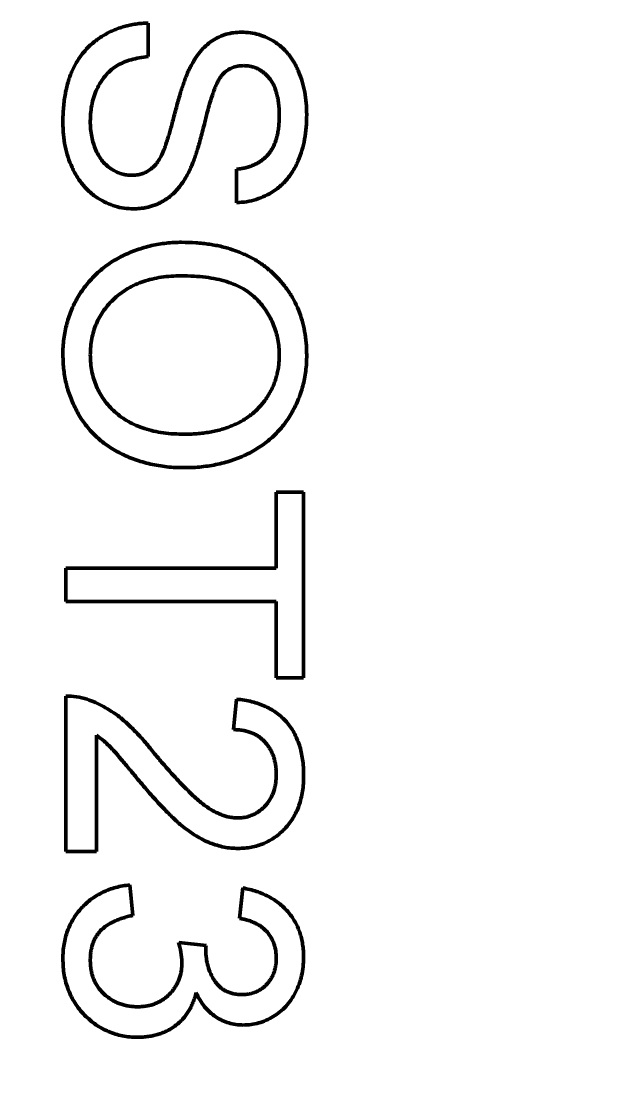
# Model space of a CAD drawing. Header units: millimetres. Extents: x 37 to 395, y 164 to 266.
# Drawn here: x 341.492 to 342.107, y 204.83 to 205.961 of the extents above; entities that cross this region are included whole.
import ezdxf

# ---------------------------------------------------------------- set-up
doc = ezdxf.new("R2010")
doc.units = ezdxf.units.MM
doc.header["$LTSCALE"] = 0.75
doc.layers.add('Visible', color=7, linetype='Continuous', lineweight=50)
doc.layers.add('尺寸标注', color=3, linetype='Continuous', lineweight=25)
doc.styles.get("Standard").update_dxf_attribs({"font": 'arial.ttf'})
doc.dimstyles.new('Dim-ISO-25', dxfattribs={"dimtxt": 3.5, "dimasz": 3.5, "dimexe": 2.1, "dimexo": 2.1, "dimgap": 1.4, "dimtad": 1, "dimzin": 12, "dimdsep": 46, "dimtxsty": 'Standard', "dimcen": 0, "dimazin": 3, "dimtp": 0.1, "dimtm": 0.1, "dimtfac": 0.714286, "dimtmove": 0, "dimatfit": 3, "dimfxl": 1, "dimtzin": 12, "dimarcsym": 0})

# ---------------------------------------------------------------- blocks, each defined once
blk = doc.blocks.new('*D20')
at = {"layer": 'Defpoints', "color": 0, "transparency": 16777216}
for p in [(318.6376, 220.4329), (358.784, 187.735), (392.6929, 187.735)]:
    blk.add_point(p, dxfattribs=at)
at = {"layer": '尺寸标注', "color": 0, "lineweight": -2, "transparency": 16777216}
for p, q in [((320.7376, 220.4329), (394.7929, 220.4329)), ((392.6929, 216.9329), (392.6929, 191.235)), ((360.884, 187.735), (394.7929, 187.735))]:
    blk.add_line(p, q, dxfattribs=at)
at = {"layer": '尺寸标注', "color": 0, "transparency": 16777216}
for points in [[(392.1096, 216.9329), (393.2763, 216.9329), (392.6929, 220.4329)], [(392.1096, 191.235), (393.2763, 191.235), (392.6929, 187.735)]]:
    blk.add_solid(points, dxfattribs=at)
at = {"layer": '尺寸标注', "color": 0, "transparency": 16777216, "insert": (390.0156, 204.0839), "char_height": 2.5, "attachment_point": 5, "rotation": 90}
blk.add_mtext('32.7', dxfattribs=at)

msp = doc.modelspace()

# ---------------------------------------------------------------- linework, layer by layer
at = {"layer": 'Visible'}
for p, q in [((341.6255, 205.9597), (341.6255, 205.9245)), ((341.7185, 205.7706), (341.7185, 205.8059)), ((341.7602, 205.386), (341.7602, 205.4661)), ((341.7602, 205.4661), (341.789, 205.4661)), ((341.789, 205.4661), (341.789, 205.2706)), ((341.539, 205.3508), (341.539, 205.386)), ((341.539, 205.386), (341.7602, 205.386)), ((341.7602, 205.3508), (341.539, 205.3508)), ((341.7602, 205.2706), (341.7602, 205.3508)), ((341.789, 205.2706), (341.7602, 205.2706)), ((341.539, 205.0879), (341.539, 205.2514)), ((341.7153, 205.2161), (341.7185, 205.2482)), ((341.5711, 205.2102), (341.5711, 205.0879)), ((341.5711, 205.0879), (341.539, 205.0879)), ((341.6063, 205.0527), (341.6095, 205.0206)), ((341.7217, 205.0174), (341.7249, 205.0495)), ((341.6576, 204.9921), (341.6864, 204.9888))]:
    msp.add_line(p, q, dxfattribs=at)
for centre, radius, start, end in [((341.5409, 205.1884), 0.063, 71.1528, 91.7031), ((341.5802, 204.9687), 0.0808, 1.8942, 16.8331), ((341.7364, 204.9827), 0.0504, 173.019, 178.2788)]:
    msp.add_arc(centre, radius, start, end, dxfattribs=at)
for points, knots in [([(341.5358, 205.855), (341.5358, 205.8577), (341.5359, 205.8631), (341.5364, 205.8709), (341.5372, 205.8784), (341.5383, 205.8856), (341.5398, 205.8924), (341.5416, 205.8989), (341.5437, 205.9051), (341.5462, 205.9109), (341.549, 205.9164), (341.5521, 205.9216), (341.5556, 205.9265), (341.5594, 205.931), (341.5635, 205.9354), (341.568, 205.9393), (341.5727, 205.943), (341.5778, 205.9463), (341.5832, 205.9493), (341.5887, 205.952), (341.5944, 205.9542), (341.6003, 205.9561), (341.6064, 205.9576), (341.6126, 205.9587), (341.619, 205.9595), (341.6234, 205.9596), (341.6255, 205.9597)], [0, 0, 0, 0, 0.052493, 0.102825, 0.151397, 0.198033, 0.242876, 0.285999, 0.327849, 0.368395, 0.407852, 0.446838, 0.485166, 0.523341, 0.561602, 0.59992, 0.638496, 0.677791, 0.71729, 0.756605, 0.796068, 0.835886, 0.875714, 0.916263, 0.95776, 1, 1, 1, 1]), ([(341.6697, 205.9132), (341.6713, 205.9161), (341.6744, 205.9218), (341.6799, 205.9295), (341.6859, 205.9359), (341.6926, 205.9411), (341.6998, 205.9452), (341.7074, 205.948), (341.7154, 205.9498), (341.721, 205.95), (341.7237, 205.9501)], [0, 0, 0, 0, 0.144805, 0.279512, 0.406394, 0.527502, 0.645393, 0.761885, 0.878942, 1, 1, 1, 1]), ([(341.7237, 205.9501), (341.7268, 205.95), (341.733, 205.9498), (341.7421, 205.9477), (341.7508, 205.9443), (341.7577, 205.9405), (341.7629, 205.9368), (341.7667, 205.9337), (341.7701, 205.9302), (341.7734, 205.9265), (341.7763, 205.9225), (341.7791, 205.9182), (341.7815, 205.9135), (341.7846, 205.9069), (341.7877, 205.8981), (341.7903, 205.887), (341.7919, 205.8753), (341.7921, 205.8674), (341.7922, 205.8633)], [0, 0, 0, 0, 0.074995, 0.149165, 0.223664, 0.300412, 0.33957, 0.378921, 0.418096, 0.45823, 0.498427, 0.539708, 0.582216, 0.625824, 0.715481, 0.807384, 0.901634, 1, 1, 1, 1]), ([(341.6255, 205.9245), (341.6224, 205.9241), (341.6163, 205.9233), (341.6077, 205.9213), (341.5999, 205.9186), (341.5929, 205.9152), (341.5868, 205.9108), (341.5813, 205.9055), (341.5765, 205.8991), (341.5722, 205.8919), (341.5689, 205.8838), (341.5664, 205.8751), (341.5649, 205.866), (341.5647, 205.8598), (341.5646, 205.8566)], [0, 0, 0, 0, 0.093796, 0.180188, 0.260363, 0.334847, 0.407093, 0.481448, 0.559271, 0.64227, 0.728586, 0.815978, 0.906035, 1, 1, 1, 1]), ([(341.642, 205.8261), (341.6424, 205.827), (341.6432, 205.829), (341.6443, 205.8324), (341.6457, 205.8364), (341.6471, 205.8412), (341.6486, 205.8467), (341.6504, 205.8529), (341.6522, 205.8598), (341.6541, 205.8672), (341.6561, 205.8746), (341.6581, 205.8817), (341.6601, 205.8883), (341.6621, 205.8943), (341.664, 205.8998), (341.6659, 205.9048), (341.6677, 205.9092), (341.6691, 205.9119), (341.6697, 205.9132)], [0, 0, 0, 0, 0.0312, 0.070487, 0.117215, 0.171576, 0.234122, 0.303963, 0.382156, 0.467646, 0.554335, 0.635074, 0.710037, 0.779092, 0.842966, 0.901001, 0.953246, 1, 1, 1, 1]), ([(341.7261, 205.9149), (341.7239, 205.9148), (341.7197, 205.9146), (341.7138, 205.9128), (341.7084, 205.91), (341.7054, 205.9073), (341.704, 205.9059)], [0, 0, 0, 0, 0.262741, 0.509957, 0.753327, 1, 1, 1, 1]), ([(341.7634, 205.8619), (341.7633, 205.8641), (341.7633, 205.8684), (341.7627, 205.8747), (341.7619, 205.8804), (341.7607, 205.8857), (341.7592, 205.8905), (341.7573, 205.8949), (341.7551, 205.8988), (341.7525, 205.9022), (341.7497, 205.9052), (341.7467, 205.9077), (341.7437, 205.91), (341.7404, 205.9118), (341.737, 205.9132), (341.7335, 205.9141), (341.7298, 205.9148), (341.7273, 205.9148), (341.7261, 205.9149)], [0, 0, 0, 0, 0.091511, 0.177143, 0.257108, 0.331198, 0.400592, 0.465625, 0.526973, 0.585443, 0.641399, 0.695044, 0.746782, 0.796959, 0.847545, 0.897439, 0.947649, 1, 1, 1, 1]), ([(341.704, 205.9059), (341.7032, 205.905), (341.7016, 205.9031), (341.6994, 205.8995), (341.6972, 205.8951), (341.6951, 205.8898), (341.6929, 205.8836), (341.6906, 205.8765), (341.6884, 205.8686), (341.6862, 205.86), (341.6841, 205.8513), (341.6819, 205.843), (341.6799, 205.8354), (341.6779, 205.8285), (341.6759, 205.8223), (341.674, 205.8168), (341.6722, 205.8119), (341.671, 205.809), (341.6704, 205.8076)], [0, 0, 0, 0, 0.032743, 0.07241, 0.119611, 0.174673, 0.237345, 0.308352, 0.38763, 0.474784, 0.563332, 0.645136, 0.720203, 0.789134, 0.851497, 0.907331, 0.956969, 1, 1, 1, 1]), ([(341.61, 205.7642), (341.6067, 205.7643), (341.6002, 205.7646), (341.5907, 205.7668), (341.5814, 205.7703), (341.574, 205.7744), (341.5684, 205.7783), (341.5644, 205.7816), (341.5606, 205.7852), (341.5571, 205.7891), (341.5538, 205.7933), (341.5508, 205.7978), (341.548, 205.8026), (341.5446, 205.8094), (341.541, 205.8185), (341.538, 205.8301), (341.5361, 205.8423), (341.5359, 205.8507), (341.5358, 205.855)], [0, 0, 0, 0, 0.074816, 0.148535, 0.223872, 0.301297, 0.340894, 0.38034, 0.420127, 0.45995, 0.500831, 0.541907, 0.584439, 0.62808, 0.717267, 0.80786, 0.901925, 1, 1, 1, 1]), ([(341.5646, 205.8566), (341.5647, 205.8537), (341.5648, 205.8482), (341.566, 205.8403), (341.5678, 205.8328), (341.5704, 205.8259), (341.5736, 205.8196), (341.5774, 205.8142), (341.5818, 205.8095), (341.5868, 205.8059), (341.592, 205.803), (341.5973, 205.801), (341.6028, 205.7997), (341.6064, 205.7995), (341.6083, 205.7995)], [0, 0, 0, 0, 0.105584, 0.205868, 0.300947, 0.393002, 0.480949, 0.562874, 0.641461, 0.717742, 0.791772, 0.862716, 0.931777, 1, 1, 1, 1]), ([(341.7922, 205.8633), (341.7921, 205.8589), (341.7919, 205.8502), (341.7903, 205.8376), (341.7874, 205.8259), (341.7843, 205.8167), (341.781, 205.8099), (341.7785, 205.8051), (341.7756, 205.8006), (341.7725, 205.7964), (341.7691, 205.7925), (341.7654, 205.789), (341.7616, 205.7856), (341.756, 205.7817), (341.7486, 205.7775), (341.7391, 205.7739), (341.729, 205.7714), (341.722, 205.7709), (341.7185, 205.7706)], [0, 0, 0, 0, 0.100475, 0.195644, 0.286083, 0.372983, 0.415026, 0.456052, 0.495939, 0.535566, 0.574087, 0.612519, 0.651081, 0.689513, 0.766237, 0.84235, 0.919974, 1, 1, 1, 1]), ([(341.7185, 205.8059), (341.7203, 205.8061), (341.7238, 205.8065), (341.7289, 205.8076), (341.7336, 205.8092), (341.738, 205.8109), (341.742, 205.8131), (341.7457, 205.8156), (341.749, 205.8185), (341.7521, 205.8218), (341.7547, 205.8254), (341.7571, 205.8294), (341.759, 205.8339), (341.7606, 205.8387), (341.7618, 205.8439), (341.7628, 205.8496), (341.7632, 205.8556), (341.7633, 205.8598), (341.7634, 205.8619)], [0, 0, 0, 0, 0.067155, 0.131403, 0.192732, 0.251253, 0.307704, 0.362699, 0.417778, 0.472304, 0.527873, 0.58523, 0.645057, 0.707952, 0.774434, 0.84494, 0.920404, 1, 1, 1, 1]), ([(341.6083, 205.7995), (341.6101, 205.7996), (341.6136, 205.7997), (341.6187, 205.8008), (341.6235, 205.8028), (341.6279, 205.8055), (341.632, 205.8092), (341.6358, 205.8138), (341.6392, 205.8196), (341.641, 205.8239), (341.642, 205.8261)], [0, 0, 0, 0, 0.117768, 0.230176, 0.339843, 0.450625, 0.566943, 0.696021, 0.839438, 1, 1, 1, 1]), ([(341.6704, 205.8076), (341.6696, 205.8058), (341.668, 205.8023), (341.6652, 205.7973), (341.6623, 205.7926), (341.6592, 205.7883), (341.656, 205.7844), (341.6526, 205.7808), (341.649, 205.7776), (341.6452, 205.7748), (341.6413, 205.7723), (341.6373, 205.7701), (341.6331, 205.7683), (341.6287, 205.7668), (341.6242, 205.7657), (341.6196, 205.7648), (341.6148, 205.7643), (341.6116, 205.7642), (341.61, 205.7642)], [0, 0, 0, 0, 0.074931, 0.147078, 0.216364, 0.282503, 0.346688, 0.408836, 0.469262, 0.528432, 0.587001, 0.644416, 0.702189, 0.759767, 0.81849, 0.877633, 0.93802, 1, 1, 1, 1]), ([(341.5358, 205.6104), (341.5358, 205.6132), (341.5359, 205.6189), (341.5368, 205.6273), (341.538, 205.6355), (341.5399, 205.6435), (341.5423, 205.6512), (341.5452, 205.6587), (341.5486, 205.666), (341.5526, 205.673), (341.557, 205.6797), (341.5618, 205.6859), (341.567, 205.6918), (341.5727, 205.6972), (341.5786, 205.7023), (341.585, 205.7069), (341.5917, 205.7111), (341.5988, 205.7148), (341.6061, 205.7182), (341.6136, 205.721), (341.6212, 205.7235), (341.6289, 205.7255), (341.6367, 205.727), (341.6446, 205.7281), (341.6526, 205.7289), (341.658, 205.7289), (341.6607, 205.729)], [0, 0, 0, 0, 0.044697, 0.088534, 0.131409, 0.173814, 0.215715, 0.257247, 0.298848, 0.340604, 0.382029, 0.42297, 0.463632, 0.504048, 0.544591, 0.584964, 0.626265, 0.667979, 0.709943, 0.751382, 0.792619, 0.833948, 0.875008, 0.916446, 0.957907, 1, 1, 1, 1]), ([(341.6607, 205.729), (341.6657, 205.7289), (341.6755, 205.7287), (341.6897, 205.7271), (341.7031, 205.7246), (341.7156, 205.7209), (341.7273, 205.7162), (341.7383, 205.7106), (341.7483, 205.7037), (341.7574, 205.696), (341.7655, 205.6874), (341.7727, 205.6782), (341.7788, 205.6683), (341.7837, 205.6579), (341.7875, 205.6468), (341.7902, 205.6351), (341.7919, 205.6229), (341.7921, 205.6145), (341.7922, 205.6102)], [0, 0, 0, 0, 0.075226, 0.146575, 0.2145, 0.27953, 0.342403, 0.403496, 0.463762, 0.523864, 0.583252, 0.641302, 0.698898, 0.756295, 0.814628, 0.874325, 0.935783, 1, 1, 1, 1]), ([(341.6603, 205.6937), (341.6567, 205.6936), (341.6497, 205.6935), (341.6394, 205.6923), (341.6297, 205.6905), (341.6206, 205.688), (341.6121, 205.6846), (341.6042, 205.6805), (341.5969, 205.6757), (341.5902, 205.6702), (341.5842, 205.6641), (341.5789, 205.6575), (341.5745, 205.6506), (341.5709, 205.6433), (341.5681, 205.6357), (341.5661, 205.6276), (341.5649, 205.6192), (341.5647, 205.6134), (341.5646, 205.6105)], [0, 0, 0, 0, 0.075964, 0.148125, 0.217201, 0.2833, 0.347202, 0.4093, 0.470426, 0.531588, 0.591739, 0.650258, 0.707303, 0.764208, 0.821148, 0.879119, 0.938423, 1, 1, 1, 1]), ([(341.7634, 205.61), (341.7633, 205.6128), (341.7632, 205.6184), (341.762, 205.6265), (341.7601, 205.6344), (341.7576, 205.642), (341.7542, 205.6492), (341.7501, 205.6562), (341.7453, 205.6628), (341.7397, 205.6692), (341.7333, 205.6751), (341.7257, 205.6801), (341.7172, 205.6843), (341.7078, 205.6878), (341.6973, 205.6905), (341.6858, 205.6923), (341.6734, 205.6935), (341.6648, 205.6936), (341.6603, 205.6937)], [0, 0, 0, 0, 0.055943, 0.110382, 0.164048, 0.216759, 0.269601, 0.323009, 0.377581, 0.433449, 0.490922, 0.550625, 0.613117, 0.679861, 0.751358, 0.828261, 0.910795, 1, 1, 1, 1]), ([(341.6636, 205.4918), (341.6605, 205.4918), (341.6544, 205.4919), (341.6453, 205.4926), (341.6365, 205.4939), (341.6279, 205.4955), (341.6196, 205.4977), (341.6115, 205.5002), (341.6037, 205.5034), (341.5961, 205.5069), (341.5889, 205.5109), (341.5822, 205.5153), (341.5758, 205.5201), (341.5699, 205.5253), (341.5645, 205.5309), (341.5596, 205.5369), (341.555, 205.5433), (341.551, 205.5501), (341.5475, 205.5572), (341.5443, 205.5644), (341.5417, 205.5717), (341.5395, 205.5792), (341.5379, 205.5868), (341.5367, 205.5945), (341.536, 205.6024), (341.5359, 205.6077), (341.5358, 205.6104)], [0, 0, 0, 0, 0.04756, 0.093962, 0.139112, 0.183626, 0.227457, 0.270703, 0.313611, 0.35626, 0.398366, 0.439557, 0.480045, 0.519888, 0.559658, 0.599421, 0.639208, 0.679668, 0.72002, 0.759859, 0.79956, 0.839199, 0.878956, 0.918794, 0.959083, 1, 1, 1, 1]), ([(341.5646, 205.6105), (341.5647, 205.6075), (341.5649, 205.6017), (341.5661, 205.5932), (341.5682, 205.585), (341.5709, 205.5773), (341.5747, 205.57), (341.579, 205.563), (341.5844, 205.5565), (341.5904, 205.5504), (341.5972, 205.5449), (341.6047, 205.54), (341.613, 205.5361), (341.6218, 205.5327), (341.6314, 205.5302), (341.6416, 205.5283), (341.6525, 205.5272), (341.66, 205.5271), (341.6639, 205.527)], [0, 0, 0, 0, 0.061055, 0.119545, 0.176806, 0.232956, 0.288583, 0.344667, 0.401662, 0.46054, 0.520477, 0.581213, 0.643431, 0.707961, 0.775371, 0.846414, 0.921152, 1, 1, 1, 1]), ([(341.7922, 205.6102), (341.7922, 205.6074), (341.7921, 205.6018), (341.7913, 205.5935), (341.79, 205.5854), (341.7882, 205.5776), (341.7859, 205.5699), (341.7831, 205.5625), (341.7797, 205.5553), (341.7759, 205.5483), (341.7716, 205.5416), (341.7669, 205.5353), (341.7617, 205.5294), (341.7562, 205.5239), (341.7503, 205.5189), (341.744, 205.5142), (341.7372, 205.51), (341.7301, 205.5062), (341.7226, 205.5028), (341.7149, 205.4999), (341.707, 205.4974), (341.6988, 205.4953), (341.6903, 205.4938), (341.6816, 205.4926), (341.6727, 205.4919), (341.6667, 205.4918), (341.6636, 205.4918)], [0, 0, 0, 0, 0.043099, 0.085587, 0.126908, 0.167967, 0.20845, 0.249025, 0.289281, 0.33001, 0.370598, 0.410466, 0.450033, 0.489688, 0.529116, 0.569037, 0.609703, 0.650759, 0.692509, 0.734219, 0.776707, 0.819552, 0.863351, 0.907839, 0.953334, 1, 1, 1, 1]), ([(341.6639, 205.527), (341.6663, 205.5271), (341.6712, 205.5271), (341.6783, 205.5276), (341.6852, 205.5284), (341.6919, 205.5294), (341.6984, 205.5309), (341.7046, 205.5326), (341.7106, 205.5347), (341.7163, 205.537), (341.7217, 205.5397), (341.7269, 205.5426), (341.7317, 205.5459), (341.7362, 205.5494), (341.7404, 205.5533), (341.7442, 205.5574), (341.7478, 205.5618), (341.751, 205.5665), (341.754, 205.5714), (341.7564, 205.5765), (341.7586, 205.5817), (341.7603, 205.5871), (341.7617, 205.5926), (341.7627, 205.5983), (341.7632, 205.6041), (341.7633, 205.608), (341.7634, 205.61)], [0, 0, 0, 0, 0.050852, 0.099752, 0.147438, 0.194086, 0.239171, 0.28334, 0.326577, 0.368936, 0.410572, 0.451051, 0.490877, 0.530044, 0.568937, 0.607578, 0.64642, 0.685679, 0.724799, 0.763513, 0.802173, 0.84074, 0.879649, 0.919071, 0.959098, 1, 1, 1, 1]), ([(341.5612, 205.248), (341.5642, 205.247), (341.5701, 205.2448), (341.5787, 205.2404), (341.5873, 205.2353), (341.5943, 205.2303), (341.5998, 205.2257), (341.6042, 205.2218), (341.6086, 205.2176), (341.6132, 205.2129), (341.6179, 205.2079), (341.6227, 205.2024), (341.6276, 205.1966), (341.6308, 205.1925), (341.6325, 205.1904)], [0, 0, 0, 0, 0.100388, 0.204407, 0.310686, 0.422157, 0.480685, 0.543238, 0.6095, 0.679555, 0.753841, 0.831641, 0.913813, 1, 1, 1, 1]), ([(341.7185, 205.2482), (341.7213, 205.2479), (341.7267, 205.2472), (341.7346, 205.2456), (341.7419, 205.2434), (341.7488, 205.2407), (341.7551, 205.2374), (341.761, 205.2336), (341.7662, 205.2291), (341.771, 205.2242), (341.7753, 205.2188), (341.779, 205.2128), (341.7821, 205.2065), (341.7846, 205.1996), (341.7866, 205.1924), (341.788, 205.1847), (341.7888, 205.1765), (341.7889, 205.1709), (341.789, 205.1681)], [0, 0, 0, 0, 0.070675, 0.137493, 0.201473, 0.262869, 0.32255, 0.380737, 0.43822, 0.495487, 0.553484, 0.611346, 0.670644, 0.731587, 0.794183, 0.859445, 0.928208, 1, 1, 1, 1]), ([(341.6174, 205.1605), (341.6156, 205.1627), (341.6122, 205.1669), (341.6073, 205.1728), (341.6028, 205.1781), (341.5988, 205.1829), (341.5952, 205.1871), (341.5922, 205.1907), (341.5895, 205.1937), (341.5853, 205.1982), (341.5795, 205.204), (341.5738, 205.2082), (341.5711, 205.2102)], [0, 0, 0, 0, 0.1242, 0.23683, 0.339495, 0.431254, 0.511455, 0.581223, 0.640495, 0.688308, 0.850333, 1, 1, 1, 1]), ([(341.7602, 205.1688), (341.7601, 205.1705), (341.76, 205.1739), (341.7595, 205.1789), (341.7586, 205.1836), (341.7573, 205.188), (341.7556, 205.1922), (341.7535, 205.1961), (341.7511, 205.1998), (341.7483, 205.2032), (341.7452, 205.2062), (341.7418, 205.2089), (341.738, 205.2111), (341.734, 205.2129), (341.7298, 205.2143), (341.7252, 205.2154), (341.7203, 205.216), (341.717, 205.2161), (341.7153, 205.2161)], [0, 0, 0, 0, 0.070696, 0.138358, 0.20337, 0.2657, 0.327256, 0.386512, 0.445858, 0.505173, 0.56378, 0.622343, 0.680824, 0.739795, 0.800801, 0.864239, 0.930631, 1, 1, 1, 1]), ([(341.6325, 205.1904), (341.6352, 205.1872), (341.6404, 205.181), (341.6482, 205.1722), (341.6553, 205.1642), (341.6621, 205.1571), (341.6684, 205.1509), (341.6741, 205.1454), (341.6794, 205.1407), (341.6843, 205.1368), (341.6889, 205.1336), (341.6934, 205.1308), (341.6979, 205.1285), (341.7023, 205.1266), (341.7067, 205.125), (341.7111, 205.124), (341.7154, 205.1233), (341.7183, 205.1232), (341.7197, 205.1232)], [0, 0, 0, 0, 0.11141, 0.214526, 0.309417, 0.396087, 0.474284, 0.544374, 0.60642, 0.660582, 0.709794, 0.756451, 0.800767, 0.843168, 0.884295, 0.923885, 0.962359, 1, 1, 1, 1]), ([(341.7197, 205.1232), (341.7211, 205.1232), (341.7239, 205.1233), (341.7279, 205.1239), (341.7318, 205.1248), (341.7354, 205.1263), (341.739, 205.128), (341.7423, 205.1303), (341.7455, 205.1328), (341.7485, 205.1358), (341.7513, 205.139), (341.7536, 205.1426), (341.7557, 205.1463), (341.7573, 205.1504), (341.7586, 205.1546), (341.7595, 205.1591), (341.76, 205.1639), (341.7601, 205.1671), (341.7602, 205.1688)], [0, 0, 0, 0, 0.061762, 0.121174, 0.179421, 0.236843, 0.294322, 0.353191, 0.412721, 0.474522, 0.537057, 0.599591, 0.662367, 0.725246, 0.790316, 0.857724, 0.927232, 1, 1, 1, 1]), ([(341.789, 205.1681), (341.789, 205.1652), (341.7889, 205.1595), (341.7879, 205.1513), (341.7863, 205.1436), (341.7842, 205.1363), (341.7814, 205.1295), (341.778, 205.1231), (341.7739, 205.1172), (341.7693, 205.1118), (341.7642, 205.107), (341.7588, 205.1027), (341.753, 205.0992), (341.747, 205.0962), (341.7407, 205.0939), (341.734, 205.0923), (341.7271, 205.0913), (341.7224, 205.0912), (341.72, 205.0911)], [0, 0, 0, 0, 0.074712, 0.145539, 0.213339, 0.278615, 0.342094, 0.40389, 0.465063, 0.526577, 0.587328, 0.64638, 0.704345, 0.761672, 0.819418, 0.878039, 0.937796, 1, 1, 1, 1]), ([(341.72, 205.0911), (341.7175, 205.0912), (341.7126, 205.0913), (341.7052, 205.0924), (341.6978, 205.0943), (341.6905, 205.0967), (341.6831, 205.1), (341.6756, 205.1043), (341.6679, 205.1095), (341.6614, 205.1145), (341.656, 205.1192), (341.6515, 205.1234), (341.6467, 205.1282), (341.6414, 205.1334), (341.6359, 205.1394), (341.63, 205.1459), (341.6238, 205.153), (341.6196, 205.1579), (341.6174, 205.1605)], [0, 0, 0, 0, 0.057945, 0.116018, 0.174826, 0.234683, 0.296827, 0.364061, 0.436192, 0.51426, 0.556976, 0.604856, 0.657675, 0.715751, 0.77884, 0.847501, 0.921228, 1, 1, 1, 1]), ([(341.5358, 204.9749), (341.5358, 204.9775), (341.5359, 204.9827), (341.537, 204.9903), (341.5384, 204.9975), (341.5406, 205.0044), (341.5433, 205.0109), (341.5468, 205.0171), (341.5508, 205.023), (341.5554, 205.0285), (341.5604, 205.0335), (341.5659, 205.038), (341.5718, 205.0418), (341.5779, 205.0452), (341.5845, 205.048), (341.5915, 205.0501), (341.5988, 205.0518), (341.6038, 205.0524), (341.6063, 205.0527)], [0, 0, 0, 0, 0.067794, 0.133464, 0.196934, 0.258481, 0.319787, 0.380431, 0.44099, 0.502867, 0.564806, 0.625526, 0.685604, 0.746041, 0.807347, 0.869717, 0.93379, 1, 1, 1, 1]), ([(341.7249, 205.0495), (341.7274, 205.049), (341.7322, 205.048), (341.7393, 205.046), (341.7459, 205.0435), (341.752, 205.0406), (341.7577, 205.0373), (341.763, 205.0335), (341.7679, 205.0293), (341.7723, 205.0247), (341.7763, 205.0197), (341.7797, 205.0144), (341.7826, 205.0088), (341.7849, 205.0029), (341.7868, 204.9966), (341.788, 204.9901), (341.7889, 204.9833), (341.789, 204.9787), (341.789, 204.9764)], [0, 0, 0, 0, 0.071036, 0.139343, 0.204958, 0.268332, 0.330129, 0.390664, 0.450861, 0.510587, 0.570374, 0.629455, 0.687994, 0.747581, 0.807839, 0.870034, 0.93381, 1, 1, 1, 1]), ([(341.6095, 205.0206), (341.6076, 205.0202), (341.6039, 205.0194), (341.5985, 205.0178), (341.5936, 205.0161), (341.5891, 205.014), (341.585, 205.012), (341.5813, 205.0096), (341.578, 205.007), (341.5751, 205.0043), (341.5727, 205.0013), (341.5705, 204.9981), (341.5687, 204.9946), (341.5672, 204.9909), (341.5661, 204.9869), (341.5652, 204.9828), (341.5647, 204.9783), (341.5647, 204.9753), (341.5646, 204.9737)], [0, 0, 0, 0, 0.082566, 0.15976, 0.233155, 0.301356, 0.365752, 0.426437, 0.484185, 0.539549, 0.593156, 0.647048, 0.701446, 0.757, 0.81384, 0.873058, 0.934963, 1, 1, 1, 1]), ([(341.7602, 204.9754), (341.7601, 204.978), (341.7599, 204.9832), (341.758, 204.9906), (341.755, 204.9974), (341.7514, 205.0023), (341.748, 205.0059), (341.7451, 205.0083), (341.742, 205.0104), (341.7385, 205.0123), (341.7347, 205.014), (341.7307, 205.0155), (341.7263, 205.0166), (341.7233, 205.0171), (341.7217, 205.0174)], [0, 0, 0, 0, 0.127797, 0.246795, 0.362284, 0.477652, 0.536237, 0.59559, 0.656344, 0.719085, 0.784349, 0.852876, 0.924551, 1, 1, 1, 1]), ([(341.6861, 204.9842), (341.6862, 204.9812), (341.6864, 204.9754), (341.6883, 204.967), (341.6911, 204.959), (341.6946, 204.9528), (341.6978, 204.9483), (341.7008, 204.9454), (341.7039, 204.9428), (341.7074, 204.9408), (341.7112, 204.9392), (341.7153, 204.9381), (341.7198, 204.9374), (341.7228, 204.9373), (341.7244, 204.9373)], [0, 0, 0, 0, 0.129789, 0.254605, 0.378435, 0.50292, 0.565018, 0.624848, 0.683448, 0.742765, 0.802757, 0.86522, 0.930779, 1, 1, 1, 1]), ([(341.6142, 204.8924), (341.6115, 204.8925), (341.6062, 204.8926), (341.5985, 204.8937), (341.591, 204.8956), (341.5839, 204.8982), (341.577, 204.9014), (341.5705, 204.9055), (341.5643, 204.9103), (341.5585, 204.9157), (341.5531, 204.9217), (341.5485, 204.9281), (341.5446, 204.935), (341.5414, 204.9422), (341.5389, 204.9498), (341.5371, 204.9578), (341.536, 204.9662), (341.5359, 204.972), (341.5358, 204.9749)], [0, 0, 0, 0, 0.063503, 0.124805, 0.18492, 0.244376, 0.303775, 0.364133, 0.425376, 0.488388, 0.551743, 0.61386, 0.67564, 0.737737, 0.800417, 0.864658, 0.930985, 1, 1, 1, 1]), ([(341.5646, 204.9737), (341.5647, 204.9719), (341.5647, 204.9684), (341.5655, 204.9632), (341.5665, 204.9582), (341.5682, 204.9536), (341.5702, 204.9493), (341.5726, 204.9452), (341.5756, 204.9414), (341.5789, 204.9379), (341.5826, 204.9348), (341.5865, 204.932), (341.5907, 204.9297), (341.595, 204.9277), (341.5996, 204.9263), (341.6043, 204.9252), (341.6093, 204.9246), (341.6127, 204.9245), (341.6145, 204.9245)], [0, 0, 0, 0, 0.069461, 0.135658, 0.19962, 0.261651, 0.322053, 0.38234, 0.443223, 0.50493, 0.56682, 0.6276, 0.687476, 0.747351, 0.808174, 0.870133, 0.933721, 1, 1, 1, 1]), ([(341.6145, 204.9245), (341.6161, 204.9245), (341.6194, 204.9246), (341.6241, 204.9252), (341.6286, 204.9262), (341.6329, 204.9277), (341.637, 204.9296), (341.6409, 204.9318), (341.6445, 204.9346), (341.6479, 204.9376), (341.651, 204.941), (341.6536, 204.9447), (341.6559, 204.9486), (341.6578, 204.9527), (341.6592, 204.957), (341.6603, 204.9616), (341.6609, 204.9664), (341.661, 204.9697), (341.661, 204.9713)], [0, 0, 0, 0, 0.067051, 0.13118, 0.193722, 0.254499, 0.314763, 0.375117, 0.436023, 0.498297, 0.560571, 0.621619, 0.681973, 0.742853, 0.804272, 0.867473, 0.932273, 1, 1, 1, 1]), ([(341.7244, 204.9373), (341.7257, 204.9373), (341.7282, 204.9374), (341.7318, 204.9379), (341.7352, 204.9387), (341.7385, 204.9399), (341.7417, 204.9414), (341.7446, 204.9433), (341.7475, 204.9454), (341.75, 204.9479), (341.7524, 204.9506), (341.7545, 204.9536), (341.7563, 204.9568), (341.7577, 204.9601), (341.7588, 204.9637), (341.7596, 204.9674), (341.7601, 204.9713), (341.7601, 204.974), (341.7602, 204.9754)], [0, 0, 0, 0, 0.065093, 0.127304, 0.188122, 0.247131, 0.306077, 0.365678, 0.426103, 0.487841, 0.550317, 0.611805, 0.672737, 0.734883, 0.79768, 0.862475, 0.929775, 1, 1, 1, 1]), ([(341.789, 204.9764), (341.7889, 204.9731), (341.7887, 204.9667), (341.787, 204.9573), (341.7843, 204.9482), (341.7806, 204.9397), (341.776, 204.9318), (341.7705, 204.9248), (341.7642, 204.9188), (341.7571, 204.914), (341.7496, 204.9101), (341.7418, 204.9073), (341.7337, 204.9056), (341.7282, 204.9053), (341.7255, 204.9052)], [0, 0, 0, 0, 0.092054, 0.181008, 0.26913, 0.357137, 0.443549, 0.526433, 0.607453, 0.688385, 0.767854, 0.845531, 0.922529, 1, 1, 1, 1]), ([(341.6759, 204.9393), (341.6754, 204.9375), (341.6745, 204.934), (341.6727, 204.929), (341.6705, 204.9242), (341.6681, 204.9197), (341.6652, 204.9156), (341.6621, 204.9117), (341.6585, 204.9081), (341.6546, 204.9049), (341.6505, 204.9019), (341.646, 204.8994), (341.6414, 204.8973), (341.6364, 204.8954), (341.6312, 204.8941), (341.6258, 204.8932), (341.6201, 204.8925), (341.6162, 204.8925), (341.6142, 204.8924)], [0, 0, 0, 0, 0.065828, 0.128938, 0.190858, 0.251186, 0.310974, 0.37005, 0.429672, 0.489507, 0.549975, 0.610075, 0.670915, 0.732909, 0.796711, 0.861825, 0.929892, 1, 1, 1, 1]), ([(341.7255, 204.9052), (341.7229, 204.9053), (341.7177, 204.9056), (341.7102, 204.9072), (341.7031, 204.91), (341.6964, 204.9137), (341.6902, 204.9186), (341.6847, 204.9245), (341.6797, 204.9315), (341.6772, 204.9367), (341.6759, 204.9393)], [0, 0, 0, 0, 0.121951, 0.240787, 0.35855, 0.479066, 0.601519, 0.727551, 0.859932, 1, 1, 1, 1])]:
    msp.add_open_spline(points, degree=3, knots=knots, dxfattribs=at)

# ---------------------------------------------------------------- dimensions: what is measured, and where the dimension line sits
at = {"layer": '尺寸标注'}
dim = msp.add_linear_dim(base=(392.6929, 187.735), p1=(318.6376, 220.4329), p2=(358.784, 187.735), angle=90, dimstyle='Dim-ISO-25', override={"dimtxt": 2.5, "dimtoh": 1}, dxfattribs=at)
dim.commit()
dim.dimension.update_dxf_attribs({"geometry": '*D20', "text_midpoint": (390.0156, 204.0839)})

doc.saveas('drawing.dxf')
